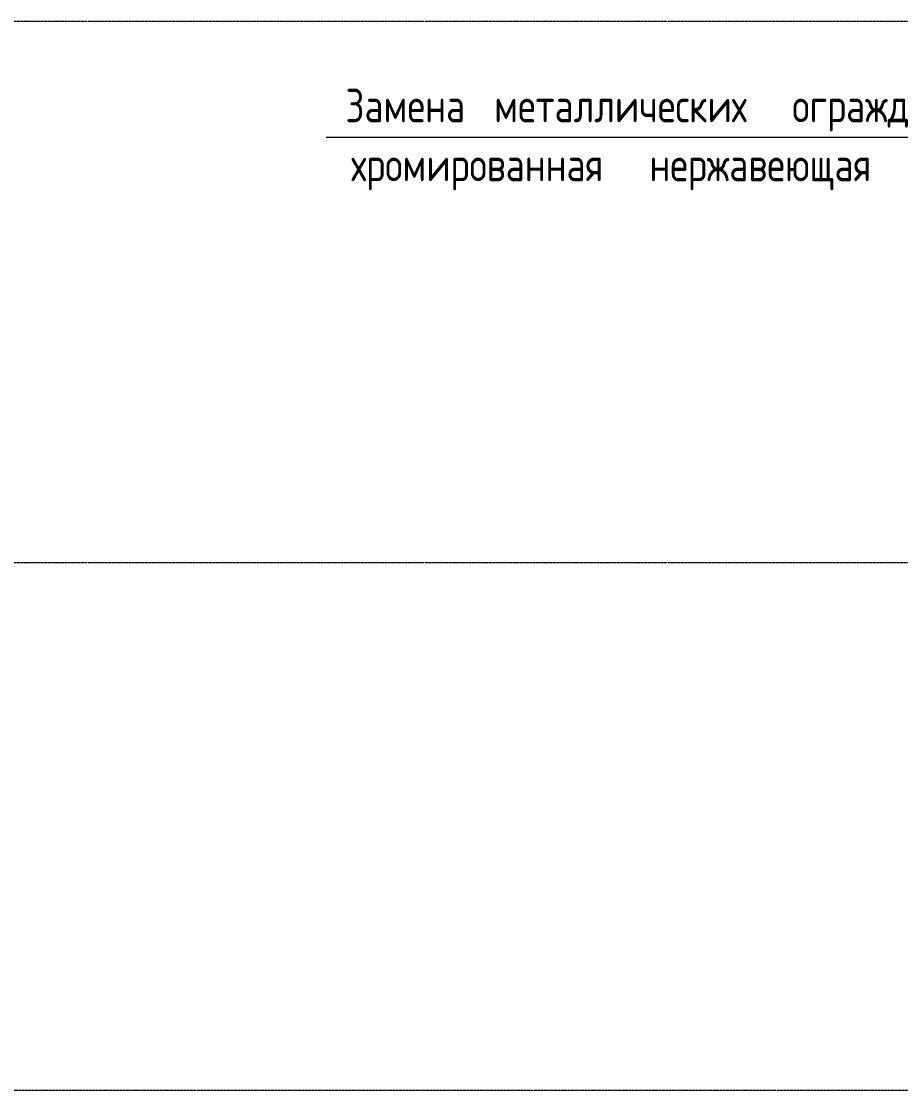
# Model space of a CAD drawing. Header units: millimetres. Extents: x -87434 to 499450, y -468665 to 122144.
# Drawn here: x 424157 to 430705, y 12883 to 20843 of the extents above; entities that cross this region are included whole.
import ezdxf

# ---------------------------------------------------------------- set-up
doc = ezdxf.new("R2010")
doc.units = ezdxf.units.MM
doc.linetypes.add('ADSK_Линия сетки', pattern=[25, 20, -2.5, 0, -2.5])
doc.layers.add('Оси', color=252, linetype='Continuous', lineweight=9)
doc.layers.add('Типовые аннотации', color=252, linetype='Continuous', lineweight=18)
doc.styles.add('GOST Common_3', font='', dxfattribs={"height": 3.5})
doc.styles.get('GOST Common_3').set_extended_font_data('GOST 2.304 type A')

# ---------------------------------------------------------------- blocks, each defined once
blk = doc.blocks.new('ADSK_Аннотация_Текст_сВыноской - Текст с выноской-1533612-Маркировочный план кровли')
at = {"layer": 'Типовые аннотации', "lineweight": 20}
blk.add_line((-27.5, 0), (27.5, 0), dxfattribs=at)
blk = doc.blocks.new('Кровля_Живописная')
at = {"layer": 'Оси', "linetype": 'ADSK_Линия сетки'}
for p, q in [((-27783.7, 28068.2), (-75410.5, 28068.2)), ((-27783.7, 24038.2), (-75410.5, 24038.2)), ((-28051.2, 20108.2), (-75410.5, 20108.2))]:
    blk.add_line(p, q, dxfattribs=at)
at = {"layer": 'Типовые аннотации', "lineweight": 20, "xscale": 100, "yscale": 100, "zscale": 100}
blk.add_blockref('ADSK_Аннотация_Текст_сВыноской - Текст с выноской-1533612-Маркировочный план кровли', (-41654, 27205.2), dxfattribs=at)
at = {"layer": 'Типовые аннотации', "lineweight": 9, "char_height": 250, "attachment_point": 1, "style": 'GOST Common_3'}
for s, insert, width in [('Замена', (-44259.5, 27566.8), 1248.227), ('ограждений', (-40931.7, 27566.8), 2020.253), ('металлических', (-43152.2, 27566.8), 2597.467), ('хромированная', (-44216.5, 27128), 2597.467), ('нержавеющая', (-41995.9, 27128), 2359.366)]:
    blk.add_mtext(s, dxfattribs=dict(at, insert=insert, width=width))

msp = doc.modelspace()

# ---------------------------------------------------------------- block references
at = {"color": 0}
msp.add_blockref('Кровля_Живописная', (470829.95926, -7224.74798), dxfattribs=at)

doc.saveas('drawing.dxf')
